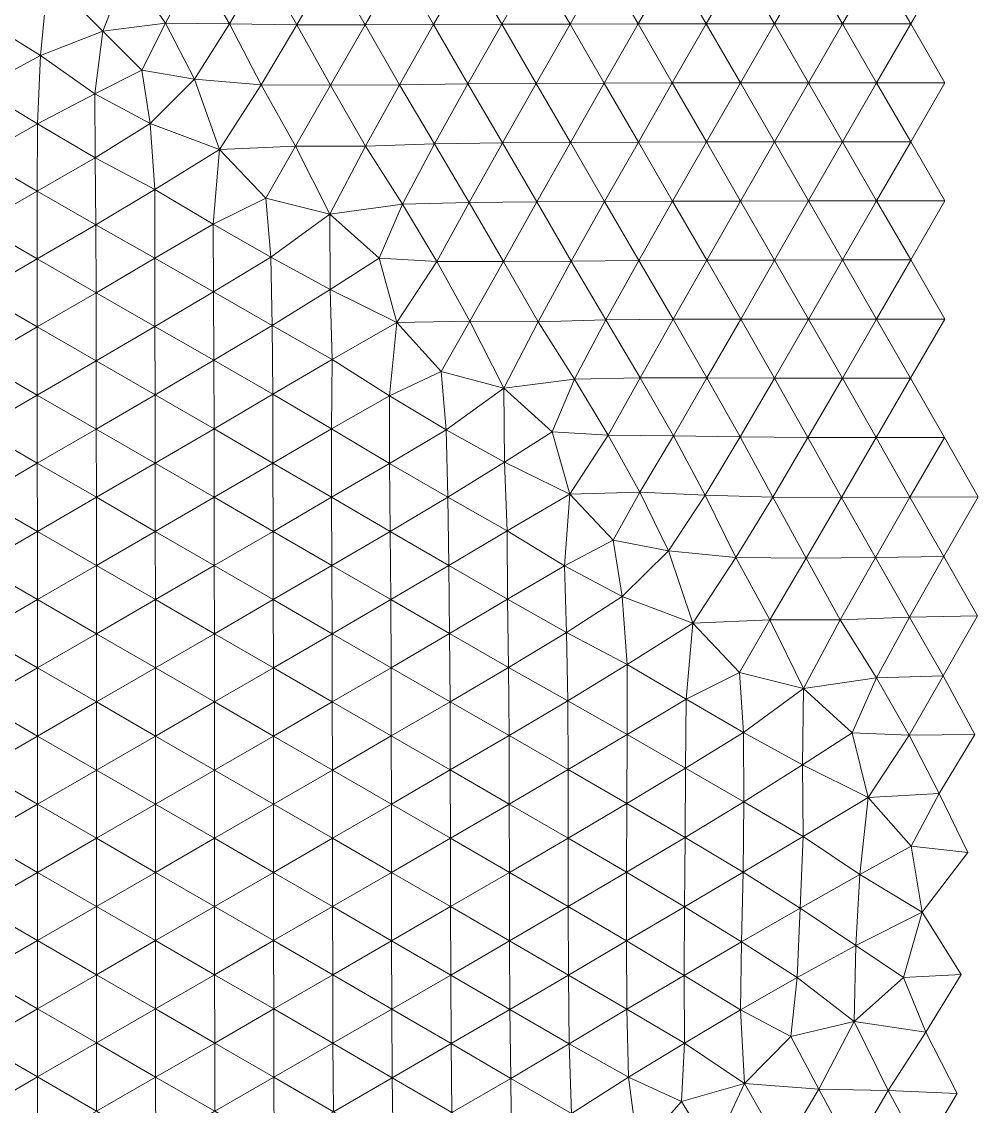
# Model space of a CAD drawing. Extents: x 1.2 to 53.9, y -43.5 to 3.2.
# Drawn here: x 21.091 to 23.898, y -37.661 to -34.479 of the extents above; entities that cross this region are included whole.
import ezdxf

# ---------------------------------------------------------------- set-up
doc = ezdxf.new("R2010")
doc.units = 0
doc.header["$MEASUREMENT"] = 0
doc.layers.add('layer', color=7, linetype='Continuous')

msp = doc.modelspace()

# ---------------------------------------------------------------- linework, layer by layer
at = {"layer": 'layer', "color": 47, "lineweight": 9}
for points in [[(21.401, -34.3233), (21.1693, -34.3456), (21.3298, -34.5068)], [(21.5129, -34.4831), (21.401, -34.3233), (21.3298, -34.5068)], [(21.6025, -34.3147), (21.401, -34.3233), (21.5129, -34.4831)], [(21.7012, -34.4849), (21.6025, -34.3147), (21.5129, -34.4831)], [(21.8004, -34.3134), (21.6025, -34.3147), (21.7012, -34.4849)], [(21.8987, -34.4878), (21.8004, -34.3134), (21.7012, -34.4849)], [(21.9997, -34.3134), (21.8004, -34.3134), (21.8987, -34.4878)], [(22.0993, -34.4881), (21.9997, -34.3134), (21.8987, -34.4878)], [(22.1998, -34.3132), (21.9997, -34.3134), (22.0993, -34.4881)], [(22.3, -34.4873), (22.1998, -34.3132), (22.0993, -34.4881)], [(22.4, -34.3128), (22.1998, -34.3132), (22.3, -34.4873)], [(22.5004, -34.4863), (22.4, -34.3128), (22.3, -34.4873)], [(22.6002, -34.3123), (22.4, -34.3128), (22.5004, -34.4863)], [(22.7004, -34.4857), (22.6002, -34.3123), (22.5004, -34.4863)], [(22.8002, -34.312), (22.6002, -34.3123), (22.7004, -34.4857)], [(22.9003, -34.4853), (22.8002, -34.312), (22.7004, -34.4857)], [(23.0001, -34.3118), (22.8002, -34.312), (22.9003, -34.4853)], [(23.1002, -34.485), (23.0001, -34.3118), (22.9003, -34.4853)], [(23.2001, -34.3117), (23.0001, -34.3118), (23.1002, -34.485)], [(23.3001, -34.4849), (23.2001, -34.3117), (23.1002, -34.485)], [(23.4, -34.3117), (23.2001, -34.3117), (23.3001, -34.4849)], [(23.5001, -34.4849), (23.4, -34.3117), (23.3001, -34.4849)], [(23.6, -34.3116), (23.4, -34.3117), (23.5001, -34.4849)], [(23.7, -34.4848), (23.6, -34.3116), (23.5001, -34.4849)], [(23.8, -34.3116), (23.6, -34.3116), (23.7, -34.4848)], [(21.1693, -34.3456), (20.9696, -34.4683), (21.1464, -34.5775)], [(21.1693, -34.3456), (21.1464, -34.5775), (21.3298, -34.5068)], [(20.9696, -34.4683), (20.9669, -34.6748), (21.1464, -34.5775)], [(21.5129, -34.4831), (21.3298, -34.5068), (21.4435, -34.6212)], [(21.5988, -34.6473), (21.5129, -34.4831), (21.4435, -34.6212)], [(21.7012, -34.4849), (21.5129, -34.4831), (21.5988, -34.6473)], [(21.7938, -34.6635), (21.7012, -34.4849), (21.5988, -34.6473)], [(21.8987, -34.4878), (21.7012, -34.4849), (21.7938, -34.6635)], [(21.9977, -34.6648), (21.8987, -34.4878), (21.7938, -34.6635)], [(22.0993, -34.4881), (21.8987, -34.4878), (21.9977, -34.6648)], [(22.2, -34.6635), (22.0993, -34.4881), (21.9977, -34.6648)], [(22.3, -34.4873), (22.0993, -34.4881), (22.2, -34.6635)], [(22.4009, -34.6612), (22.3, -34.4873), (22.2, -34.6635)], [(22.5004, -34.4863), (22.3, -34.4873), (22.4009, -34.6612)], [(22.6009, -34.6597), (22.5004, -34.4863), (22.4009, -34.6612)], [(22.7004, -34.4857), (22.5004, -34.4863), (22.6009, -34.6597)], [(22.8007, -34.6589), (22.7004, -34.4857), (22.6009, -34.6597)], [(22.9003, -34.4853), (22.7004, -34.4857), (22.8007, -34.6589)], [(23.0004, -34.6585), (22.9003, -34.4853), (22.8007, -34.6589)], [(23.1002, -34.485), (22.9003, -34.4853), (23.0004, -34.6585)], [(23.2003, -34.6582), (23.1002, -34.485), (23.0004, -34.6585)], [(23.3001, -34.4849), (23.1002, -34.485), (23.2003, -34.6582)], [(23.4001, -34.6581), (23.3001, -34.4849), (23.2003, -34.6582)], [(23.5001, -34.4849), (23.3001, -34.4849), (23.4001, -34.6581)], [(23.6001, -34.6581), (23.5001, -34.4849), (23.4001, -34.6581)], [(23.7, -34.4848), (23.5001, -34.4849), (23.6001, -34.6581)], [(23.8, -34.658), (23.7, -34.4848), (23.6001, -34.6581)], [(21.3298, -34.5068), (21.1464, -34.5775), (21.3055, -34.69)], [(21.3298, -34.5068), (21.3055, -34.69), (21.4435, -34.6212)], [(21.1464, -34.5775), (20.9669, -34.6748), (21.1378, -34.7787)], [(21.1464, -34.5775), (21.1378, -34.7787), (21.3055, -34.69)], [(21.3055, -34.69), (21.4682, -34.777), (21.4435, -34.6212)], [(21.4435, -34.6212), (21.4682, -34.777), (21.5988, -34.6473)], [(21.5988, -34.6473), (21.4682, -34.777), (21.6715, -34.8532)], [(21.7938, -34.6635), (21.5988, -34.6473), (21.6715, -34.8532)], [(20.9669, -34.6748), (20.9647, -34.8757), (21.1378, -34.7787)], [(21.8944, -34.8438), (21.7938, -34.6635), (21.6715, -34.8532)], [(21.9977, -34.6648), (21.7938, -34.6635), (21.8944, -34.8438)], [(22.0997, -34.8441), (21.9977, -34.6648), (21.8944, -34.8438)], [(22.2, -34.6635), (21.9977, -34.6648), (22.0997, -34.8441)], [(22.3025, -34.8375), (22.2, -34.6635), (22.0997, -34.8441)], [(22.4009, -34.6612), (22.2, -34.6635), (22.3025, -34.8375)], [(22.5021, -34.8344), (22.4009, -34.6612), (22.3025, -34.8375)], [(22.6009, -34.6597), (22.4009, -34.6612), (22.5021, -34.8344)], [(22.7015, -34.8329), (22.6009, -34.6597), (22.5021, -34.8344)], [(22.8007, -34.6589), (22.6009, -34.6597), (22.7015, -34.8329)], [(22.901, -34.8321), (22.8007, -34.6589), (22.7015, -34.8329)], [(23.0004, -34.6585), (22.8007, -34.6589), (22.901, -34.8321)], [(23.1006, -34.8316), (23.0004, -34.6585), (22.901, -34.8321)], [(23.2003, -34.6582), (23.0004, -34.6585), (23.1006, -34.8316)], [(23.3003, -34.8314), (23.2003, -34.6582), (23.1006, -34.8316)], [(23.4001, -34.6581), (23.2003, -34.6582), (23.3003, -34.8314)], [(23.5001, -34.8313), (23.4001, -34.6581), (23.3003, -34.8314)], [(23.6001, -34.6581), (23.4001, -34.6581), (23.5001, -34.8313)], [(23.7, -34.8313), (23.6001, -34.6581), (23.5001, -34.8313)], [(23.8, -34.658), (23.6001, -34.6581), (23.7, -34.8313)], [(21.3055, -34.69), (21.1378, -34.7787), (21.3067, -34.8781)], [(21.3055, -34.69), (21.3067, -34.8781), (21.4682, -34.777)], [(21.1378, -34.7787), (20.9647, -34.8757), (21.1366, -34.9761)], [(21.1378, -34.7787), (21.1366, -34.9761), (21.3067, -34.8781)], [(21.4682, -34.777), (21.3067, -34.8781), (21.4821, -34.9715)], [(21.4682, -34.777), (21.4821, -34.9715), (21.6715, -34.8532)], [(22.3025, -34.8375), (22.0997, -34.8441), (22.2084, -35.0144)], [(22.4048, -35.0094), (22.3025, -34.8375), (22.2084, -35.0144)], [(22.5021, -34.8344), (22.3025, -34.8375), (22.4048, -35.0094)], [(22.603, -35.0075), (22.5021, -34.8344), (22.4048, -35.0094)], [(22.7015, -34.8329), (22.5021, -34.8344), (22.603, -35.0075)], [(22.802, -35.0061), (22.7015, -34.8329), (22.603, -35.0075)], [(22.901, -34.8321), (22.7015, -34.8329), (22.802, -35.0061)], [(23.0013, -35.0052), (22.901, -34.8321), (22.802, -35.0061)], [(23.1006, -34.8316), (22.901, -34.8321), (23.0013, -35.0052)], [(23.2007, -35.0048), (23.1006, -34.8316), (23.0013, -35.0052)], [(23.3003, -34.8314), (23.1006, -34.8316), (23.2007, -35.0048)], [(23.4003, -35.0046), (23.3003, -34.8314), (23.2007, -35.0048)], [(23.5001, -34.8313), (23.3003, -34.8314), (23.4003, -35.0046)], [(23.6001, -35.0045), (23.5001, -34.8313), (23.4003, -35.0046)], [(23.7, -34.8313), (23.5001, -34.8313), (23.6001, -35.0045)], [(23.8, -35.0045), (23.7, -34.8313), (23.6001, -35.0045)], [(21.6715, -34.8532), (21.4821, -34.9715), (21.6534, -35.0724)], [(21.6715, -34.8532), (21.6534, -35.0724), (21.8076, -34.9961)], [(21.8944, -34.8438), (21.6715, -34.8532), (21.8076, -34.9961)], [(21.9954, -35.043), (21.8944, -34.8438), (21.8076, -34.9961)], [(22.0997, -34.8441), (21.8944, -34.8438), (21.9954, -35.043)], [(22.2084, -35.0144), (22.0997, -34.8441), (21.9954, -35.043)], [(20.9647, -34.8757), (20.964, -35.075), (21.1366, -34.9761)], [(21.3067, -34.8781), (21.1366, -34.9761), (21.3091, -35.0746)], [(21.3067, -34.8781), (21.3091, -35.0746), (21.4821, -34.9715)], [(21.1366, -34.9761), (20.964, -35.075), (21.1368, -35.1747)], [(21.1366, -34.9761), (21.1368, -35.1747), (21.3091, -35.0746)], [(21.4821, -34.9715), (21.3091, -35.0746), (21.4819, -35.1729)], [(21.4821, -34.9715), (21.4819, -35.1729), (21.6534, -35.0724)], [(21.8076, -34.9961), (21.6534, -35.0724), (21.8223, -35.1693)], [(21.8076, -34.9961), (21.8223, -35.1693), (21.9954, -35.043)], [(22.2084, -35.0144), (21.9954, -35.043), (22.1399, -35.1727)], [(22.3091, -35.1825), (22.2084, -35.0144), (22.1399, -35.1727)], [(22.4048, -35.0094), (22.2084, -35.0144), (22.3091, -35.1825)], [(22.5052, -35.1824), (22.4048, -35.0094), (22.3091, -35.1825)], [(22.603, -35.0075), (22.4048, -35.0094), (22.5052, -35.1824)], [(22.7039, -35.1811), (22.603, -35.0075), (22.5052, -35.1824)], [(22.802, -35.0061), (22.603, -35.0075), (22.7039, -35.1811)], [(22.9027, -35.1791), (22.802, -35.0061), (22.7039, -35.1811)], [(23.0013, -35.0052), (22.802, -35.0061), (22.9027, -35.1791)], [(23.1014, -35.1781), (23.0013, -35.0052), (22.9027, -35.1791)], [(23.2007, -35.0048), (23.0013, -35.0052), (23.1014, -35.1781)], [(23.3006, -35.1779), (23.2007, -35.0048), (23.1014, -35.1781)], [(23.4003, -35.0046), (23.2007, -35.0048), (23.3006, -35.1779)], [(23.5001, -35.1778), (23.4003, -35.0046), (23.3006, -35.1779)], [(23.6001, -35.0045), (23.4003, -35.0046), (23.5001, -35.1778)], [(23.7, -35.1778), (23.6001, -35.0045), (23.5001, -35.1778)], [(23.8, -35.0045), (23.6001, -35.0045), (23.7, -35.1778)], [(21.9954, -35.043), (21.8223, -35.1693), (21.9963, -35.264)], [(22.1399, -35.1727), (21.9954, -35.043), (21.9963, -35.264)], [(20.964, -35.075), (20.964, -35.2745), (21.1368, -35.1747)], [(21.3091, -35.0746), (21.1368, -35.1747), (21.3096, -35.2739)], [(21.3091, -35.0746), (21.3096, -35.2739), (21.4819, -35.1729)], [(21.6534, -35.0724), (21.4819, -35.1729), (21.6537, -35.2715)], [(21.6534, -35.0724), (21.6537, -35.2715), (21.8223, -35.1693)], [(21.1368, -35.1747), (20.964, -35.2745), (21.137, -35.3743)], [(21.1368, -35.1747), (21.137, -35.3743), (21.3096, -35.2739)], [(21.4819, -35.1729), (21.3096, -35.2739), (21.4823, -35.373)], [(21.4819, -35.1729), (21.4823, -35.373), (21.6537, -35.2715)], [(21.8223, -35.1693), (21.6537, -35.2715), (21.8263, -35.3696)], [(21.8223, -35.1693), (21.8263, -35.3696), (21.9963, -35.264)], [(22.1399, -35.1727), (21.9963, -35.264), (22.1922, -35.3609)], [(22.3091, -35.1825), (22.1399, -35.1727), (22.1922, -35.3609)], [(22.4064, -35.3571), (22.3091, -35.1825), (22.1922, -35.3609)], [(22.5052, -35.1824), (22.3091, -35.1825), (22.4064, -35.3571)], [(22.6064, -35.359), (22.5052, -35.1824), (22.4064, -35.3571)], [(22.7039, -35.1811), (22.5052, -35.1824), (22.6064, -35.359)], [(22.8057, -35.3535), (22.7039, -35.1811), (22.6064, -35.359)], [(22.9027, -35.1791), (22.7039, -35.1811), (22.8057, -35.3535)], [(23.0031, -35.3514), (22.9027, -35.1791), (22.8057, -35.3535)], [(23.1014, -35.1781), (22.9027, -35.1791), (23.0031, -35.3514)], [(23.2012, -35.351), (23.1014, -35.1781), (23.0031, -35.3514)], [(23.3006, -35.1779), (23.1014, -35.1781), (23.2012, -35.351)], [(23.4002, -35.3511), (23.3006, -35.1779), (23.2012, -35.351)], [(23.5001, -35.1778), (23.3006, -35.1779), (23.4002, -35.3511)], [(23.5998, -35.3512), (23.5001, -35.1778), (23.4002, -35.3511)], [(23.7, -35.1778), (23.5001, -35.1778), (23.5998, -35.3512)], [(23.7998, -35.3512), (23.7, -35.1778), (23.5998, -35.3512)], [(20.964, -35.2745), (20.964, -35.4743), (21.137, -35.3743)], [(21.3096, -35.2739), (21.137, -35.3743), (21.3099, -35.4738)], [(21.3096, -35.2739), (21.3099, -35.4738), (21.4823, -35.373)], [(21.6537, -35.2715), (21.4823, -35.373), (21.6549, -35.4721)], [(21.6537, -35.2715), (21.6549, -35.4721), (21.8263, -35.3696)], [(21.9963, -35.264), (21.8263, -35.3696), (22.0022, -35.4694)], [(21.9963, -35.264), (22.0022, -35.4694), (22.1922, -35.3609)], [(23.0031, -35.3514), (22.8057, -35.3535), (22.9066, -35.5236)], [(23.1022, -35.5235), (23.0031, -35.3514), (22.9066, -35.5236)], [(23.2012, -35.351), (23.0031, -35.3514), (23.1022, -35.5235)], [(23.3001, -35.5242), (23.2012, -35.351), (23.1022, -35.5235)], [(23.4002, -35.3511), (23.2012, -35.351), (23.3001, -35.5242)], [(23.4995, -35.5248), (23.4002, -35.3511), (23.3001, -35.5242)], [(23.5998, -35.3512), (23.4002, -35.3511), (23.4995, -35.5248)], [(23.6994, -35.5248), (23.5998, -35.3512), (23.4995, -35.5248)], [(23.7998, -35.3512), (23.5998, -35.3512), (23.6994, -35.5248)], [(21.137, -35.3743), (20.964, -35.4743), (21.1371, -35.5742)], [(21.137, -35.3743), (21.1371, -35.5742), (21.3099, -35.4738)], [(21.4823, -35.373), (21.3099, -35.4738), (21.4828, -35.5734)], [(21.4823, -35.373), (21.4828, -35.5734), (21.6549, -35.4721)], [(21.8263, -35.3696), (21.6549, -35.4721), (21.828, -35.5719)], [(21.8263, -35.3696), (21.828, -35.5719), (22.0022, -35.4694)], [(22.1922, -35.3609), (22.0022, -35.4694), (22.1707, -35.5765)], [(22.1922, -35.3609), (22.1707, -35.5765), (22.3222, -35.5049)], [(22.4064, -35.3571), (22.1922, -35.3609), (22.3222, -35.5049)], [(22.5057, -35.5538), (22.4064, -35.3571), (22.3222, -35.5049)], [(22.6064, -35.359), (22.4064, -35.3571), (22.5057, -35.5538)], [(22.7138, -35.5273), (22.6064, -35.359), (22.5057, -35.5538)], [(22.8057, -35.3535), (22.6064, -35.359), (22.7138, -35.5273)], [(22.9066, -35.5236), (22.8057, -35.3535), (22.7138, -35.5273)], [(20.964, -35.4743), (20.964, -35.6743), (21.1371, -35.5742)], [(21.3099, -35.4738), (21.1371, -35.5742), (21.3101, -35.674)], [(21.3099, -35.4738), (21.3101, -35.674), (21.4828, -35.5734)], [(21.6549, -35.4721), (21.4828, -35.5734), (21.6556, -35.6732)], [(21.6549, -35.4721), (21.6556, -35.6732), (21.828, -35.5719)], [(22.0022, -35.4694), (21.828, -35.5719), (22.0001, -35.6734)], [(22.0022, -35.4694), (22.0001, -35.6734), (22.1707, -35.5765)], [(22.1707, -35.5765), (22.3366, -35.6757), (22.3222, -35.5049)], [(22.3222, -35.5049), (22.3366, -35.6757), (22.5057, -35.5538)], [(22.7138, -35.5273), (22.5057, -35.5538), (22.6478, -35.6821)], [(22.8126, -35.692), (22.7138, -35.5273), (22.6478, -35.6821)], [(22.9066, -35.5236), (22.7138, -35.5273), (22.8126, -35.692)], [(23.0037, -35.6938), (22.9066, -35.5236), (22.8126, -35.692)], [(23.1022, -35.5235), (22.9066, -35.5236), (23.0037, -35.6938)], [(23.1995, -35.6968), (23.1022, -35.5235), (23.0037, -35.6938)], [(23.3001, -35.5242), (23.1022, -35.5235), (23.1995, -35.6968)], [(23.3984, -35.6987), (23.3001, -35.5242), (23.1995, -35.6968)], [(23.4995, -35.5248), (23.3001, -35.5242), (23.3984, -35.6987)], [(23.5987, -35.699), (23.4995, -35.5248), (23.3984, -35.6987)], [(23.6994, -35.5248), (23.4995, -35.5248), (23.5987, -35.699)], [(23.799, -35.6987), (23.6994, -35.5248), (23.5987, -35.699)], [(21.4828, -35.5734), (21.3101, -35.674), (21.4831, -35.7738)], [(21.4828, -35.5734), (21.4831, -35.7738), (21.6556, -35.6732)], [(21.828, -35.5719), (21.6556, -35.6732), (21.8283, -35.7735)], [(21.828, -35.5719), (21.8283, -35.7735), (22.0001, -35.6734)], [(22.5057, -35.5538), (22.3366, -35.6757), (22.5081, -35.7705)], [(22.6478, -35.6821), (22.5057, -35.5538), (22.5081, -35.7705)], [(21.1371, -35.5742), (20.964, -35.6743), (21.1371, -35.7742)], [(21.1371, -35.5742), (21.1371, -35.7742), (21.3101, -35.674)], [(22.1707, -35.5765), (22.0001, -35.6734), (22.1705, -35.7746)], [(22.1707, -35.5765), (22.1705, -35.7746), (22.3366, -35.6757)], [(20.964, -35.6743), (20.964, -35.8743), (21.1371, -35.7742)], [(21.3101, -35.674), (21.1371, -35.7742), (21.3103, -35.8741)], [(21.3101, -35.674), (21.3103, -35.8741), (21.4831, -35.7738)], [(21.6556, -35.6732), (21.4831, -35.7738), (21.656, -35.8739)], [(21.6556, -35.6732), (21.656, -35.8739), (21.8283, -35.7735)], [(22.0001, -35.6734), (21.8283, -35.7735), (22.0004, -35.874)], [(22.0001, -35.6734), (22.0004, -35.874), (22.1705, -35.7746)], [(22.3366, -35.6757), (22.1705, -35.7746), (22.3417, -35.8735)], [(22.3366, -35.6757), (22.3417, -35.8735), (22.5081, -35.7705)], [(22.6478, -35.6821), (22.5081, -35.7705), (22.7002, -35.8647)], [(22.8126, -35.692), (22.6478, -35.6821), (22.7002, -35.8647)], [(22.905, -35.8589), (22.8126, -35.692), (22.7002, -35.8647)], [(23.0037, -35.6938), (22.8126, -35.692), (22.905, -35.8589)], [(23.0968, -35.8676), (23.0037, -35.6938), (22.905, -35.8589)], [(23.1995, -35.6968), (23.0037, -35.6938), (23.0968, -35.8676)], [(23.2955, -35.8733), (23.1995, -35.6968), (23.0968, -35.8676)], [(23.3984, -35.6987), (23.1995, -35.6968), (23.2955, -35.8733)], [(23.4969, -35.8744), (23.3984, -35.6987), (23.2955, -35.8733)], [(23.5987, -35.699), (23.3984, -35.6987), (23.4969, -35.8744)], [(23.698, -35.8737), (23.5987, -35.699), (23.4969, -35.8744)], [(23.799, -35.6987), (23.5987, -35.699), (23.698, -35.8737)], [(23.8985, -35.8726), (23.799, -35.6987), (23.698, -35.8737)], [(21.1371, -35.7742), (20.964, -35.8743), (21.1372, -35.9742)], [(21.1371, -35.7742), (21.1372, -35.9742), (21.3103, -35.8741)], [(21.4831, -35.7738), (21.3103, -35.8741), (21.4833, -35.9741)], [(21.4831, -35.7738), (21.4833, -35.9741), (21.656, -35.8739)], [(21.8283, -35.7735), (21.656, -35.8739), (21.8288, -35.9741)], [(21.8283, -35.7735), (21.8288, -35.9741), (22.0004, -35.874)], [(22.1705, -35.7746), (22.0004, -35.874), (22.1724, -35.9741)], [(22.1705, -35.7746), (22.1724, -35.9741), (22.3417, -35.8735)], [(22.5081, -35.7705), (22.3417, -35.8735), (22.5162, -35.972)], [(22.5081, -35.7705), (22.5162, -35.972), (22.7002, -35.8647)], [(22.905, -35.8589), (22.7002, -35.8647), (22.8272, -36.0001)], [(22.989, -36.0315), (22.905, -35.8589), (22.8272, -36.0001)], [(23.0968, -35.8676), (22.905, -35.8589), (22.989, -36.0315)], [(20.964, -35.8743), (20.9641, -36.0743), (21.1372, -35.9742)], [(21.3103, -35.8741), (21.1372, -35.9742), (21.3104, -36.0742)], [(21.3103, -35.8741), (21.3104, -36.0742), (21.4833, -35.9741)], [(21.656, -35.8739), (21.4833, -35.9741), (21.6563, -36.0742)], [(21.656, -35.8739), (21.6563, -36.0742), (21.8288, -35.9741)], [(22.0004, -35.874), (21.8288, -35.9741), (22.0014, -36.0742)], [(22.0004, -35.874), (22.0014, -36.0742), (22.1724, -35.9741)], [(22.3417, -35.8735), (22.1724, -35.9741), (22.345, -36.0736)], [(22.3417, -35.8735), (22.345, -36.0736), (22.5162, -35.972)], [(22.7002, -35.8647), (22.5162, -35.972), (22.6844, -36.0747)], [(22.7002, -35.8647), (22.6844, -36.0747), (22.8272, -36.0001)], [(23.1874, -36.0503), (23.0968, -35.8676), (22.989, -36.0315)], [(23.2955, -35.8733), (23.0968, -35.8676), (23.1874, -36.0503)], [(23.3931, -36.0523), (23.2955, -35.8733), (23.1874, -36.0503)], [(23.4969, -35.8744), (23.2955, -35.8733), (23.3931, -36.0523)], [(23.5963, -36.0507), (23.4969, -35.8744), (23.3931, -36.0523)], [(23.698, -35.8737), (23.4969, -35.8744), (23.5963, -36.0507)], [(23.7975, -36.048), (23.698, -35.8737), (23.5963, -36.0507)], [(23.8985, -35.8726), (23.698, -35.8737), (23.7975, -36.048)], [(21.1372, -35.9742), (20.9641, -36.0743), (21.1373, -36.1743)], [(21.1372, -35.9742), (21.1373, -36.1743), (21.3104, -36.0742)], [(21.4833, -35.9741), (21.3104, -36.0742), (21.4835, -36.1742)], [(21.4833, -35.9741), (21.4835, -36.1742), (21.6563, -36.0742)], [(21.8288, -35.9741), (21.6563, -36.0742), (21.8293, -36.1742)], [(21.8288, -35.9741), (21.8293, -36.1742), (22.0014, -36.0742)], [(22.1724, -35.9741), (22.0014, -36.0742), (22.1741, -36.1741)], [(22.1724, -35.9741), (22.1741, -36.1741), (22.345, -36.0736)], [(22.5162, -35.972), (22.345, -36.0736), (22.5173, -36.1733)], [(22.5162, -35.972), (22.5173, -36.1733), (22.6844, -36.0747)], [(22.6844, -36.0747), (22.8536, -36.1646), (22.8272, -36.0001)], [(22.8272, -36.0001), (22.8536, -36.1646), (22.989, -36.0315)], [(22.989, -36.0315), (22.8536, -36.1646), (23.061, -36.2433)], [(23.1874, -36.0503), (22.989, -36.0315), (23.061, -36.2433)], [(23.2869, -36.2335), (23.1874, -36.0503), (23.061, -36.2433)], [(23.3931, -36.0523), (23.1874, -36.0503), (23.2869, -36.2335)], [(23.5963, -36.0507), (23.3931, -36.0523), (23.4935, -36.233)], [(23.6967, -36.2253), (23.5963, -36.0507), (23.4935, -36.233)], [(23.7975, -36.048), (23.5963, -36.0507), (23.6967, -36.2253)], [(23.896, -36.2217), (23.7975, -36.048), (23.6967, -36.2253)], [(20.9641, -36.0743), (20.9641, -36.2743), (21.1373, -36.1743)], [(21.3104, -36.0742), (21.1373, -36.1743), (21.3104, -36.2743)], [(21.3104, -36.0742), (21.3104, -36.2743), (21.4835, -36.1742)], [(21.6563, -36.0742), (21.4835, -36.1742), (21.6566, -36.2743)], [(21.6563, -36.0742), (21.6566, -36.2743), (21.8293, -36.1742)], [(22.0014, -36.0742), (21.8293, -36.1742), (22.0023, -36.2742)], [(22.0014, -36.0742), (22.0023, -36.2742), (22.1741, -36.1741)], [(22.345, -36.0736), (22.1741, -36.1741), (22.3469, -36.2738)], [(22.345, -36.0736), (22.3469, -36.2738), (22.5173, -36.1733)], [(22.6844, -36.0747), (22.5173, -36.1733), (22.69, -36.2707)], [(22.6844, -36.0747), (22.69, -36.2707), (22.8536, -36.1646)], [(23.4935, -36.233), (23.3931, -36.0523), (23.2869, -36.2335)], [(21.1373, -36.1743), (20.9641, -36.2743), (21.1373, -36.3743)], [(21.1373, -36.1743), (21.1373, -36.3743), (21.3104, -36.2743)], [(21.4835, -36.1742), (21.3104, -36.2743), (21.4836, -36.3743)], [(21.4835, -36.1742), (21.4836, -36.3743), (21.6566, -36.2743)], [(21.8293, -36.1742), (21.6566, -36.2743), (21.8297, -36.3743)], [(21.8293, -36.1742), (21.8297, -36.3743), (22.0023, -36.2742)], [(22.1741, -36.1741), (22.0023, -36.2742), (22.1752, -36.3741)], [(22.1741, -36.1741), (22.1752, -36.3741), (22.3469, -36.2738)], [(22.5173, -36.1733), (22.3469, -36.2738), (22.52, -36.3729)], [(22.5173, -36.1733), (22.52, -36.3729), (22.69, -36.2707)], [(22.8536, -36.1646), (22.69, -36.2707), (22.8684, -36.3649)], [(22.8536, -36.1646), (22.8684, -36.3649), (23.061, -36.2433)], [(23.2869, -36.2335), (23.061, -36.2433), (23.1974, -36.3884)], [(23.3858, -36.4348), (23.2869, -36.2335), (23.1974, -36.3884)], [(23.4935, -36.233), (23.2869, -36.2335), (23.3858, -36.4348)], [(23.5995, -36.404), (23.4935, -36.233), (23.3858, -36.4348)], [(23.6967, -36.2253), (23.4935, -36.233), (23.5995, -36.404)], [(23.795, -36.3975), (23.6967, -36.2253), (23.5995, -36.404)], [(23.896, -36.2217), (23.6967, -36.2253), (23.795, -36.3975)], [(22.0023, -36.2742), (21.8297, -36.3743), (22.0028, -36.4743)], [(22.0023, -36.2742), (22.0028, -36.4743), (22.1752, -36.3741)], [(22.3469, -36.2738), (22.1752, -36.3741), (22.3483, -36.4738)], [(22.3469, -36.2738), (22.3483, -36.4738), (22.52, -36.3729)], [(22.69, -36.2707), (22.52, -36.3729), (22.6941, -36.471)], [(22.69, -36.2707), (22.6941, -36.471), (22.8684, -36.3649)], [(23.061, -36.2433), (22.8684, -36.3649), (23.041, -36.4667)], [(23.061, -36.2433), (23.041, -36.4667), (23.1974, -36.3884)], [(20.9641, -36.2743), (20.9641, -36.4743), (21.1373, -36.3743)], [(21.3104, -36.2743), (21.1373, -36.3743), (21.3105, -36.4743)], [(21.3104, -36.2743), (21.3105, -36.4743), (21.4836, -36.3743)], [(21.6566, -36.2743), (21.4836, -36.3743), (21.6568, -36.4743)], [(21.6566, -36.2743), (21.6568, -36.4743), (21.8297, -36.3743)], [(22.8684, -36.3649), (22.6941, -36.471), (22.8678, -36.5695)], [(22.8684, -36.3649), (22.8678, -36.5695), (23.041, -36.4667)], [(21.1373, -36.3743), (20.9641, -36.4743), (21.1373, -36.5743)], [(21.1373, -36.3743), (21.1373, -36.5743), (21.3105, -36.4743)], [(21.4836, -36.3743), (21.3105, -36.4743), (21.4837, -36.5743)], [(21.4836, -36.3743), (21.4837, -36.5743), (21.6568, -36.4743)], [(21.8297, -36.3743), (21.6568, -36.4743), (21.8299, -36.5743)], [(21.8297, -36.3743), (21.8299, -36.5743), (22.0028, -36.4743)], [(22.1752, -36.3741), (22.0028, -36.4743), (22.1759, -36.5742)], [(22.1752, -36.3741), (22.1759, -36.5742), (22.3483, -36.4738)], [(22.52, -36.3729), (22.3483, -36.4738), (22.5216, -36.5732)], [(22.52, -36.3729), (22.5216, -36.5732), (22.6941, -36.471)], [(23.1974, -36.3884), (23.041, -36.4667), (23.2099, -36.5642)], [(23.1974, -36.3884), (23.2099, -36.5642), (23.3858, -36.4348)], [(23.795, -36.3975), (23.5995, -36.404), (23.6952, -36.5719)], [(23.8881, -36.57), (23.795, -36.3975), (23.6952, -36.5719)], [(23.5995, -36.404), (23.3858, -36.4348), (23.5279, -36.5646)], [(23.6952, -36.5719), (23.5995, -36.404), (23.5279, -36.5646)], [(23.3858, -36.4348), (23.2099, -36.5642), (23.3825, -36.6592)], [(23.5279, -36.5646), (23.3858, -36.4348), (23.3825, -36.6592)], [(20.9641, -36.4743), (20.9641, -36.6743), (21.1373, -36.5743)], [(21.3105, -36.4743), (21.1373, -36.5743), (21.3105, -36.6743)], [(21.3105, -36.4743), (21.3105, -36.6743), (21.4837, -36.5743)], [(21.6568, -36.4743), (21.4837, -36.5743), (21.6569, -36.6743)], [(21.6568, -36.4743), (21.6569, -36.6743), (21.8299, -36.5743)], [(22.0028, -36.4743), (21.8299, -36.5743), (22.0031, -36.6743)], [(22.0028, -36.4743), (22.0031, -36.6743), (22.1759, -36.5742)], [(22.3483, -36.4738), (22.1759, -36.5742), (22.3491, -36.674)], [(22.3483, -36.4738), (22.3491, -36.674), (22.5216, -36.5732)], [(22.6941, -36.471), (22.5216, -36.5732), (22.6948, -36.6724)], [(22.6941, -36.471), (22.6948, -36.6724), (22.8678, -36.5695)], [(23.041, -36.4667), (22.8678, -36.5695), (23.0396, -36.6688)], [(23.041, -36.4667), (23.0396, -36.6688), (23.2099, -36.5642)], [(21.1373, -36.5743), (20.9641, -36.6743), (21.1373, -36.7743)], [(21.1373, -36.5743), (21.1373, -36.7743), (21.3105, -36.6743)], [(21.4837, -36.5743), (21.3105, -36.6743), (21.4837, -36.7743)], [(21.4837, -36.5743), (21.4837, -36.7743), (21.6569, -36.6743)], [(21.8299, -36.5743), (21.6569, -36.6743), (21.8301, -36.7744)], [(21.8299, -36.5743), (21.8301, -36.7744), (22.0031, -36.6743)], [(22.1759, -36.5742), (22.0031, -36.6743), (22.1763, -36.7743)], [(22.1759, -36.5742), (22.1763, -36.7743), (22.3491, -36.674)], [(22.5216, -36.5732), (22.3491, -36.674), (22.5221, -36.7738)], [(22.5216, -36.5732), (22.5221, -36.7738), (22.6948, -36.6724)], [(22.8678, -36.5695), (22.6948, -36.6724), (22.8673, -36.7719)], [(22.8678, -36.5695), (22.8673, -36.7719), (23.0396, -36.6688)], [(23.2099, -36.5642), (23.0396, -36.6688), (23.2108, -36.7678)], [(23.2099, -36.5642), (23.2108, -36.7678), (23.3825, -36.6592)], [(23.5279, -36.5646), (23.3825, -36.6592), (23.5753, -36.755)], [(23.6952, -36.5719), (23.5279, -36.5646), (23.5753, -36.755)], [(23.784, -36.7425), (23.6952, -36.5719), (23.5753, -36.755)], [(23.8881, -36.57), (23.6952, -36.5719), (23.784, -36.7425)], [(20.9641, -36.6743), (20.9641, -36.8743), (21.1373, -36.7743)], [(21.3105, -36.6743), (21.1373, -36.7743), (21.3105, -36.8743)], [(21.3105, -36.6743), (21.3105, -36.8743), (21.4837, -36.7743)], [(21.6569, -36.6743), (21.4837, -36.7743), (21.657, -36.8744)], [(21.6569, -36.6743), (21.657, -36.8744), (21.8301, -36.7744)], [(22.0031, -36.6743), (21.8301, -36.7744), (22.0033, -36.8744)], [(22.0031, -36.6743), (22.0033, -36.8744), (22.1763, -36.7743)], [(22.3491, -36.674), (22.1763, -36.7743), (22.3494, -36.8743)], [(22.3491, -36.674), (22.3494, -36.8743), (22.5221, -36.7738)], [(22.6948, -36.6724), (22.5221, -36.7738), (22.6948, -36.8736)], [(22.6948, -36.6724), (22.6948, -36.8736), (22.8673, -36.7719)], [(23.0396, -36.6688), (22.8673, -36.7719), (23.0385, -36.8719)], [(23.0396, -36.6688), (23.0385, -36.8719), (23.2108, -36.7678)], [(23.3825, -36.6592), (23.2108, -36.7678), (23.3841, -36.8693)], [(23.3825, -36.6592), (23.3841, -36.8693), (23.5753, -36.755)], [(23.784, -36.7425), (23.5753, -36.755), (23.7018, -36.8975)], [(23.8674, -36.9164), (23.784, -36.7425), (23.7018, -36.8975)], [(21.1373, -36.7743), (20.9641, -36.8743), (21.1373, -36.9743)], [(21.1373, -36.7743), (21.1373, -36.9743), (21.3105, -36.8743)], [(21.4837, -36.7743), (21.3105, -36.8743), (21.4838, -36.9744)], [(21.4837, -36.7743), (21.4838, -36.9744), (21.657, -36.8744)], [(21.8301, -36.7744), (21.657, -36.8744), (21.8302, -36.9745)], [(21.8301, -36.7744), (21.8302, -36.9745), (22.0033, -36.8744)], [(22.1763, -36.7743), (22.0033, -36.8744), (22.1765, -36.9746)], [(22.1763, -36.7743), (22.1765, -36.9746), (22.3494, -36.8743)], [(22.5221, -36.7738), (22.3494, -36.8743), (22.5223, -36.9745)], [(22.5221, -36.7738), (22.5223, -36.9745), (22.6948, -36.8736)], [(22.8673, -36.7719), (22.6948, -36.8736), (22.8665, -36.9739)], [(22.8673, -36.7719), (22.8665, -36.9739), (23.0385, -36.8719)], [(23.2108, -36.7678), (23.0385, -36.8719), (23.2085, -36.9736)], [(23.2108, -36.7678), (23.2085, -36.9736), (23.3841, -36.8693)], [(23.5753, -36.755), (23.3841, -36.8693), (23.5512, -36.9805)], [(23.5753, -36.755), (23.5512, -36.9805), (23.7018, -36.8975)], [(20.9641, -36.8743), (20.9641, -37.0743), (21.1373, -36.9743)], [(21.3105, -36.8743), (21.1373, -36.9743), (21.3106, -37.0744)], [(21.3105, -36.8743), (21.3106, -37.0744), (21.4838, -36.9744)], [(21.657, -36.8744), (21.4838, -36.9744), (21.6571, -37.0745)], [(21.657, -36.8744), (21.6571, -37.0745), (21.8302, -36.9745)], [(22.0033, -36.8744), (21.8302, -36.9745), (22.0035, -37.0746)], [(22.0033, -36.8744), (22.0035, -37.0746), (22.1765, -36.9746)], [(22.3494, -36.8743), (22.1765, -36.9746), (22.3497, -37.0748)], [(22.3494, -36.8743), (22.3497, -37.0748), (22.5223, -36.9745)], [(22.6948, -36.8736), (22.5223, -36.9745), (22.6948, -37.0748)], [(22.6948, -36.8736), (22.6948, -37.0748), (22.8665, -36.9739)], [(23.0385, -36.8719), (22.8665, -36.9739), (23.0367, -37.075)], [(23.0385, -36.8719), (23.0367, -37.075), (23.2085, -36.9736)], [(23.3841, -36.8693), (23.2085, -36.9736), (23.3756, -37.0792)], [(23.3841, -36.8693), (23.3756, -37.0792), (23.5512, -36.9805)], [(23.5512, -36.9805), (23.7334, -37.0915), (23.7018, -36.8975)], [(23.7334, -37.0915), (23.8674, -36.9164), (23.7018, -36.8975)], [(22.8665, -36.9739), (22.6948, -37.0748), (22.8661, -37.1754)], [(22.8665, -36.9739), (22.8661, -37.1754), (23.0367, -37.075)], [(23.2085, -36.9736), (23.0367, -37.075), (23.204, -37.1778)], [(23.2085, -36.9736), (23.204, -37.1778), (23.3756, -37.0792)], [(21.1373, -36.9743), (20.9641, -37.0743), (21.1374, -37.1744)], [(21.1373, -36.9743), (21.1374, -37.1744), (21.3106, -37.0744)], [(21.4838, -36.9744), (21.3106, -37.0744), (21.4839, -37.1745)], [(21.4838, -36.9744), (21.4839, -37.1745), (21.6571, -37.0745)], [(21.8302, -36.9745), (21.6571, -37.0745), (21.8304, -37.1747)], [(21.8302, -36.9745), (21.8304, -37.1747), (22.0035, -37.0746)], [(22.1765, -36.9746), (22.0035, -37.0746), (22.1769, -37.175)], [(22.1765, -36.9746), (22.1769, -37.175), (22.3497, -37.0748)], [(22.5223, -36.9745), (22.3497, -37.0748), (22.5228, -37.1753)], [(22.5223, -36.9745), (22.5228, -37.1753), (22.6948, -37.0748)], [(23.5512, -36.9805), (23.3756, -37.0792), (23.5395, -37.1888)], [(23.5395, -37.1888), (23.7334, -37.0915), (23.5512, -36.9805)], [(20.9641, -37.0743), (20.9641, -37.2744), (21.1374, -37.1744)], [(21.3106, -37.0744), (21.1374, -37.1744), (21.3107, -37.2745)], [(21.3106, -37.0744), (21.3107, -37.2745), (21.4839, -37.1745)], [(21.6571, -37.0745), (21.4839, -37.1745), (21.6572, -37.2747)], [(21.6571, -37.0745), (21.6572, -37.2747), (21.8304, -37.1747)], [(22.0035, -37.0746), (21.8304, -37.1747), (22.0039, -37.275)], [(22.0035, -37.0746), (22.0039, -37.275), (22.1769, -37.175)], [(22.3497, -37.0748), (22.1769, -37.175), (22.3504, -37.2755)], [(22.3497, -37.0748), (22.3504, -37.2755), (22.5228, -37.1753)], [(22.6948, -37.0748), (22.5228, -37.1753), (22.6955, -37.2759)], [(22.6948, -37.0748), (22.6955, -37.2759), (22.8661, -37.1754)], [(23.0367, -37.075), (22.8661, -37.1754), (23.0352, -37.2765)], [(23.0367, -37.075), (23.0352, -37.2765), (23.204, -37.1778)], [(23.3756, -37.0792), (23.204, -37.1778), (23.3668, -37.2828)], [(23.3756, -37.0792), (23.3668, -37.2828), (23.5395, -37.1888)], [(23.5395, -37.1888), (23.6794, -37.2826), (23.7334, -37.0915)], [(23.6794, -37.2826), (23.848, -37.2742), (23.7334, -37.0915)], [(21.1374, -37.1744), (20.9641, -37.2744), (21.1374, -37.3745)], [(21.1374, -37.1744), (21.1374, -37.3745), (21.3107, -37.2745)], [(21.4839, -37.1745), (21.3107, -37.2745), (21.484, -37.3746)], [(21.4839, -37.1745), (21.484, -37.3746), (21.6572, -37.2747)], [(21.8304, -37.1747), (21.6572, -37.2747), (21.8308, -37.375)], [(21.8304, -37.1747), (21.8308, -37.375), (22.0039, -37.275)], [(22.1769, -37.175), (22.0039, -37.275), (22.1776, -37.3757)], [(22.1769, -37.175), (22.1776, -37.3757), (22.3504, -37.2755)], [(22.5228, -37.1753), (22.3504, -37.2755), (22.5241, -37.3764)], [(22.5228, -37.1753), (22.5241, -37.3764), (22.6955, -37.2759)], [(22.8661, -37.1754), (22.6955, -37.2759), (22.8672, -37.3761)], [(22.8661, -37.1754), (22.8672, -37.3761), (23.0352, -37.2765)], [(23.204, -37.1778), (23.0352, -37.2765), (23.2004, -37.378)], [(23.204, -37.1778), (23.2004, -37.378), (23.3668, -37.2828)], [(23.3668, -37.2828), (23.5345, -37.4119), (23.5395, -37.1888)], [(23.5345, -37.4119), (23.6794, -37.2826), (23.5395, -37.1888)], [(20.9641, -37.2744), (20.9642, -37.4745), (21.1374, -37.3745)], [(21.3107, -37.2745), (21.1374, -37.3745), (21.3108, -37.4746)], [(21.3107, -37.2745), (21.3108, -37.4746), (21.484, -37.3746)], [(21.6572, -37.2747), (21.484, -37.3746), (21.6576, -37.475)], [(21.6572, -37.2747), (21.6576, -37.475), (21.8308, -37.375)], [(22.0039, -37.275), (21.8308, -37.375), (22.0046, -37.4757)], [(22.0039, -37.275), (22.0046, -37.4757), (22.1776, -37.3757)], [(22.3504, -37.2755), (22.1776, -37.3757), (22.3517, -37.4768)], [(22.3504, -37.2755), (22.3517, -37.4768), (22.5241, -37.3764)], [(22.6955, -37.2759), (22.5241, -37.3764), (22.6983, -37.4773)], [(22.6955, -37.2759), (22.6983, -37.4773), (22.8672, -37.3761)], [(23.0352, -37.2765), (22.8672, -37.3761), (23.0358, -37.4753)], [(23.0352, -37.2765), (23.0358, -37.4753), (23.2004, -37.378)], [(23.2004, -37.378), (23.3487, -37.4561), (23.3668, -37.2828)], [(23.3487, -37.4561), (23.5345, -37.4119), (23.3668, -37.2828)], [(23.5345, -37.4119), (23.7449, -37.4434), (23.6794, -37.2826)], [(23.6794, -37.2826), (23.7449, -37.4434), (23.848, -37.2742)], [(21.1374, -37.3745), (20.9642, -37.4745), (21.1375, -37.5746)], [(21.1374, -37.3745), (21.1375, -37.5746), (21.3108, -37.4746)], [(21.484, -37.3746), (21.3108, -37.4746), (21.4843, -37.5749)], [(21.484, -37.3746), (21.4843, -37.5749), (21.6576, -37.475)], [(21.8308, -37.375), (21.6576, -37.475), (21.8314, -37.5756)], [(21.8308, -37.375), (21.8314, -37.5756), (22.0046, -37.4757)], [(22.1776, -37.3757), (22.0046, -37.4757), (22.1788, -37.5768)], [(22.1776, -37.3757), (22.1788, -37.5768), (22.3517, -37.4768)], [(22.5241, -37.3764), (22.3517, -37.4768), (22.5267, -37.5787)], [(22.5241, -37.3764), (22.5267, -37.5787), (22.6983, -37.4773)], [(22.8672, -37.3761), (22.6983, -37.4773), (22.8722, -37.5752)], [(22.8672, -37.3761), (22.8722, -37.5752), (23.0358, -37.4753)], [(23.0358, -37.4753), (23.2122, -37.5936), (23.2004, -37.378)], [(23.2122, -37.5936), (23.3487, -37.4561), (23.2004, -37.378)], [(23.3487, -37.4561), (23.4305, -37.6106), (23.5345, -37.4119)], [(23.4305, -37.6106), (23.6344, -37.614), (23.5345, -37.4119)], [(23.5345, -37.4119), (23.6344, -37.614), (23.7449, -37.4434)], [(23.6344, -37.614), (23.8364, -37.6227), (23.7449, -37.4434)], [(20.9642, -37.4745), (20.9641, -37.6747), (21.1375, -37.5746)], [(21.3108, -37.4746), (21.1375, -37.5746), (21.3111, -37.6748)], [(21.3108, -37.4746), (21.3111, -37.6748), (21.4843, -37.5749)], [(21.6576, -37.475), (21.4843, -37.5749), (21.6582, -37.6754)], [(21.6576, -37.475), (21.6582, -37.6754), (21.8314, -37.5756)], [(22.0046, -37.4757), (21.8314, -37.5756), (22.0058, -37.6768)], [(22.0046, -37.4757), (22.0058, -37.6768), (22.1788, -37.5768)], [(22.3517, -37.4768), (22.1788, -37.5768), (22.3537, -37.6786)], [(22.3517, -37.4768), (22.3537, -37.6786), (22.5267, -37.5787)], [(22.6983, -37.4773), (22.5267, -37.5787), (22.7048, -37.6821)], [(22.6983, -37.4773), (22.7048, -37.6821), (22.8722, -37.5752)], [(23.0358, -37.4753), (22.8722, -37.5752), (23.0278, -37.6467)], [(23.0278, -37.6467), (23.2122, -37.5936), (23.0358, -37.4753)], [(23.2122, -37.5936), (23.4305, -37.6106), (23.3487, -37.4561)], [(21.1375, -37.5746), (20.9641, -37.6747), (21.1376, -37.7749)], [(21.1375, -37.5746), (21.1376, -37.7749), (21.3111, -37.6748)], [(21.4843, -37.5749), (21.3111, -37.6748), (21.4849, -37.7752)], [(21.4843, -37.5749), (21.4849, -37.7752), (21.6582, -37.6754)], [(21.8314, -37.5756), (21.6582, -37.6754), (21.8324, -37.7766)], [(21.8314, -37.5756), (21.8324, -37.7766), (22.0058, -37.6768)], [(22.1788, -37.5768), (22.0058, -37.6768), (22.181, -37.7785)], [(22.1788, -37.5768), (22.181, -37.7785), (22.3537, -37.6786)], [(22.5267, -37.5787), (22.3537, -37.6786), (22.529, -37.7817)], [(22.5267, -37.5787), (22.529, -37.7817), (22.7048, -37.6821)], [(22.8722, -37.5752), (22.7048, -37.6821), (22.9005, -37.7914)], [(22.8722, -37.5752), (22.9005, -37.7914), (23.0278, -37.6467)], [(23.0278, -37.6467), (23.1189, -37.7942), (23.2122, -37.5936)], [(23.1189, -37.7942), (23.3239, -37.7895), (23.2122, -37.5936)], [(23.2122, -37.5936), (23.3239, -37.7895), (23.4305, -37.6106)], [(23.3239, -37.7895), (23.5297, -37.7932), (23.4305, -37.6106)], [(23.4305, -37.6106), (23.5297, -37.7932), (23.6344, -37.614)], [(23.5297, -37.7932), (23.7324, -37.797), (23.6344, -37.614)], [(23.6344, -37.614), (23.7324, -37.797), (23.8364, -37.6227)], [(22.9005, -37.7914), (23.1189, -37.7942), (23.0278, -37.6467)]]:
    msp.add_3dface(points, dxfattribs=at)

doc.saveas('drawing.dxf')
